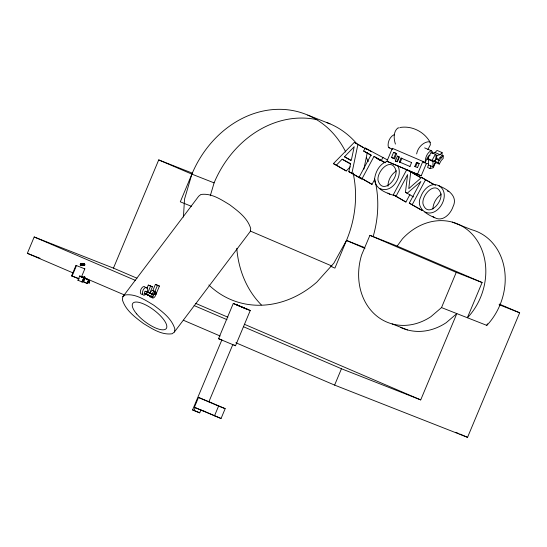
<?xml version="1.0" encoding="UTF-8"?>
<svg xmlns="http://www.w3.org/2000/svg" width="547" height="547" viewBox="0 0 547 547"><rect width="100%" height="100%" fill="white"/><g stroke="black" fill="none" stroke-linecap="round" stroke-linejoin="round"><path stroke-width="0.82" d="M442.092 152.579L442.072 155.252L443.214 155.745L443.193 158.425L441.183 160.544L439.282 164.059L438.291 162.664L434.523 161.05L435.521 162.445L433.313 167.738L430.031 168.551L427.61 167.512L428.383 164.873L428.431 159.519L427.781 158.596L431.104 152.435L435.378 154.261L436.807 155.512L440.082 154.698L442.092 152.579L437.053 150.411L435.043 152.538L431.761 153.351M428.383 164.873L432.944 166.821L432.992 161.468L428.431 159.519M427.781 158.596L432.048 160.428L432.704 161.344L434.981 160.449L435.87 158.883L436.027 155.184M435.87 158.883L436.643 159.211L436.807 155.512M443.214 155.745L439.145 160.394L437.997 159.902L437.579 158.644L436.643 159.211M84.621 277.561L84.279 277.479M183.423 217.056L184.53 199.135L191.881 174.137A99.944 84.094 -68.5 0 1 268.365 110.111A99.944 84.094 -68.5 0 1 345.738 152.025M416.65 153.939C417.532 148.025 423.152 141.7 429.361 141.707L430.154 142.336L430.373 144.811L427.863 149.557M409.922 194.561L405.922 202.028L393.279 194.807L406.736 169.686L410.742 171.772L408.773 188.633L421.593 177.426L435.569 185.344M413.587 196.947L405.45 192.298L407.618 174.596L396.028 196.236L405.922 202.028M122.836 296.748L122.371 299.715C125.468 310.258 135.061 317.164 143.423 323.509C152.032 328.679 161.652 335.311 172.182 333.759L174.404 331.995L250.239 231.497L250.704 228.53C247.606 217.986 238.013 211.08 229.644 204.735C221.043 199.559 211.422 192.934 200.893 194.486L198.67 196.25L122.836 296.748L125.058 294.983C135.588 293.424 145.208 300.057 153.816 305.226C162.179 311.578 171.779 318.477 174.869 329.027L174.404 331.995M439.145 160.394L438.291 162.664M333.403 163.621L336.371 165.167L342.135 159.198L350.579 163.594L348.822 171.655L361.82 179.06L351.926 173.269L357.929 144.271L354.306 142.384L333.403 163.621L346.265 170.958L350.299 166.78M363.878 169.119L367.31 152.545M210.301 195.771L214.096 182.869A99.944 84.094 -68.5 0 1 317.048 119.697M430.031 168.551L430.804 165.905M434.981 160.449L434.961 161.939L435.617 162.199L432.944 166.821M88.183 282.594L87.739 281.951L88.593 281.418L89.681 281.896L89.27 283.059L87.739 281.937M84.238 263.9L83.794 263.695M145.003 291.209C148.989 290.819 146.528 295.859 144.333 293.63M72.813 272.816L27.35 253.323L34.188 236.974L113.455 268.126L136.969 278.211M78.925 278.758L71.602 275.866L75.985 265.384L84.826 268.871L81.38 277.11M72.081 276.071L76.471 265.589L75.985 265.384M84.142 277.897L84.518 276.96L84.894 277.124L83.089 281.657L87.103 283.38L88.573 279.866L84.04 278.088L82.358 282.108L77.927 280.221L79.698 275.982L84.976 278.054M83.541 277.842L83.971 276.741L84.894 277.124L84.484 278.047M83.746 278.307L82.884 280.365L84.252 280.946M83.917 277.999L84.464 276.953M83.725 281.042L84.662 278.799M87.103 283.38L87.431 283.51L88.99 279.777L83.602 277.685L84.019 277.862M88.737 280.864L88.477 281.486L87.664 281.165M88.696 281.999L89.264 280.625M113.455 268.126L158.719 159.915L192.653 173.255M214.096 182.869L191.881 174.137L180.305 201.816L191.402 206.315M146.828 288.631L148.305 285.096L152.415 286.792L149.755 293.158M147.936 292.447L150.596 286.081L152.415 286.792M153.769 293.671L155.854 294.566L159.409 286.06L155.403 284.413L152.832 290.553L154.924 291.448M159.409 286.06L157.488 285.308L153.939 293.814L155.861 294.566M145.926 294.313L152.832 297.021L153.789 294.737L151.758 293.869M218.547 338.689L233.282 303.455L250.246 310.518L235.504 345.752L218.547 338.689L221.945 339.981M200.975 409.826L199.717 412.835L192.578 409.935L221.781 340.111M208.906 401.73L208.291 401.43L225.173 408.657L221.056 418.496L194.376 407.289L198.493 397.45L208.906 401.73L232.796 344.617M193.953 410.571L195.19 407.611L199.06 409.265M214.472 415.911L218.588 406.072L225.173 408.657M353.054 172.852A99.944 84.094 -68.5 0 1 346.477 240.448L334.908 268.119L330.949 266.423M426.345 163.567L421.204 175.847L386.927 161.283L392.349 148.319L425.292 162.452L426.216 163.82L427.863 163.457M391.467 157.481L393.608 152.367L395.85 153.249L393.71 158.363L391.467 157.481L395.255 159.027M394.565 158.808L396.705 153.693L393.608 152.367M395.392 160.962L397.423 156.121L398.982 156.736L396.958 161.577L395.392 160.962L397.402 161.823L399.426 156.982L397.423 156.121M399.399 161.967L401.033 158.069L401.847 158.384L400.213 162.288L399.399 161.967L409.997 166.479M482.105 282.519L395.761 245.487L369.909 235.333L361.608 254.97A58.625 49.333 -68.5 0 0 375.208 314.703A58.625 49.333 -68.5 0 0 430.892 316.692L441.518 307.585L456.253 272.358L482.105 282.519L467.37 317.745L467.87 317.315A58.625 49.333 -68.5 0 0 473.832 236.085A58.625 49.333 -68.5 0 0 402.421 238.875L397.156 246.088M409.935 166.486L411.563 162.582M417.593 167.621L414.776 166.438L416.465 162.404L419.276 163.587M417.252 162.719L415.563 166.746L414.776 166.438M417.484 167.601L419.173 163.567L416.465 162.404M417.443 174.37L422.865 161.406L423.788 162.78L424.54 162.821M235.853 342.743L334.614 385.102L341.451 368.753L420.718 399.905L456.82 313.602L446.195 322.703A58.625 49.333 -68.5 0 1 400.643 327.427M441.518 307.585L486.762 325.362L487.418 323.803M334.614 385.102L467.548 437.34L519.65 312.788L499.343 304.077M80.792 263.579C82.33 263.709 82.296 265.37 80.942 265.493L80.17 264.775L80.792 263.579L81.209 263.893M80.6 264.187C82.412 264.502 81.428 266.259 80.368 264.632L80.744 264.18M80.853 263.702L80.669 264.057L81.824 264.652L81.059 263.934M81.571 263.941C82.72 263.517 83.965 264.351 82.563 265.165C84.764 266.977 79.411 261.528 82.474 264.228M80.942 265.493L81.565 264.29M81.975 263.545L81.776 263.934M81.141 265.35L81.366 264.905M81.441 264.769L81.619 264.42M82.077 263.955L82.638 263.804L82.241 263.941M82.392 264.481L81.715 265.445L82.303 264.536M81.537 263.825L82.426 264.652C81.271 267.1 84.354 262.533 82.488 264.208M82.412 264.536L82.836 264.509M83.028 264.611C84.84 262.191 81.913 265.562 83.069 265.151M83.917 265.316L84.388 264.42L83.643 263.401L84.559 264.112M84.546 265.281C84.874 262.909 85.715 266.3 83.712 264.563C82.659 265.404 84.047 265.295 83.8 264.557M84.635 264.502L83.705 263.551M371.399 155.587L363.625 151.034L365.218 148.066L387.242 159.806M374.791 179.204L372.022 184.373L359.188 177.05L371.051 154.904L363.625 151.034M372.022 184.373L362.121 178.582L373.991 156.428L385.649 162.78M381.409 160.298L383.003 157.324M409.286 203.142L422.12 210.458L409.286 203.142L420.875 181.495L407.228 193.221L405.45 192.298M412.219 204.667L425.675 179.553M432.048 160.428L435.378 154.261M364.726 247.613L346.477 240.448L333.861 263.175L316.843 282.102A99.944 84.094 -68.5 0 1 208.872 284.98M82.918 264.324L83.082 263.88L82.747 263.982M437.997 159.902L442.072 155.252M344.473 156.77L354.217 146.699L351.29 160.319L344.473 156.77L350.839 160.49M486.762 325.362L487.261 324.939A58.625 49.333 -68.5 0 0 471.678 229.726L452.287 222.103M396.076 171.115C391.194 174.39 387.864 180.394 387.96 186.295M441.005 194.513C436.274 197.658 433.067 203.395 432.889 209.07M88.826 282.402L89.681 281.883M428.54 159.546C426.127 160.298 428.41 154.124 430.017 155.615M250.246 310.518L233.282 303.455M80.696 264.693L80.17 264.775M432.992 161.468L435.268 160.572M387.269 161.358C379.782 163.567 375.474 171.649 374.579 178.972C374.565 188.859 386.442 193.125 394.312 195.58M399.96 127.506C411.925 125.461 424.328 131.765 430.154 142.336M394.394 134.911L393.635 134.87C389.621 137.174 387.167 142.89 388.411 147.369L392.555 149.386M388.979 147.854L389.737 147.895M432.65 153.488L432.198 151.362L430.872 150.842C426.933 152.982 425.053 158.131 425.292 162.452L426.94 158.521L428.657 159.239M399.057 127.957L398.038 127.875C393.197 131.314 393.642 139.02 395.447 144.087M192.578 409.935L193.433 410.243M203.935 411.262L204.79 411.57L204.175 411.269M307.749 115.096L329.957 123.827M386.927 161.283L421.204 175.847M499.09 304.706L519.65 312.788M392.151 323.927L407.46 329.937M147.293 292.194L153.789 294.737M146.835 293.732L146.835 294.491L149.454 295.571M145.092 293.903L149.475 295.626A3.535 1.908 -66.8 0 0 151.403 297.014M27.35 253.323L40.013 258.293M84.806 277.274L83.971 276.741M80.785 276.666L88.573 279.866M71.602 275.866L79.199 278.854M88.409 282.683L88.067 282.546L89.27 283.059M83.089 281.657L87.431 283.51M77.927 280.221L78.344 280.385M82.358 282.108L81.941 281.944L83.712 277.705L79.698 275.982M194.376 407.289L195.252 407.638M438.947 185.789C430.886 181.467 423.173 189.665 420.766 196.811C415.371 207.6 426.291 214.192 434.824 217.747C442.899 222.075 450.625 213.884 453.025 206.711C458.393 195.942 447.446 189.351 438.947 185.789C452.054 193.344 438.441 218.438 424.93 211.956M447.35 190.992L448.841 191.58M380.001 188.558C392.192 194.144 403.686 175.525 397.601 165.406M203.012 410.893L200.489 409.86M194.356 410.612L199.717 412.835M424.65 147.888L431.631 150.883M435.043 152.538L440.082 154.698M440.062 157.379L441.203 157.871M435.521 162.445L439.282 164.059M401.033 158.069L411.631 162.582M369.909 235.333L456.253 272.358M158.719 159.915L191.881 174.137M346.477 240.448L364.986 248.386M250.403 231.08L331.981 266.068M155.403 284.413L157.488 285.308M195.758 303.421L227.894 317.205M244.359 324.268L420.718 399.905M148.305 285.096L150.596 286.081M34.188 236.974L135.3 280.344M194.089 305.554L227.012 319.674M243.477 326.737L341.451 368.753M151.485 296.44L152.832 297.021M146.835 294.491L151.765 296.611L152.21 294.122L149.919 293.144A3.535 1.908 -66.8 0 1 152.551 290.512L153.057 290.58A3.535 1.908 -66.8 0 1 153.475 290.874M84.347 268.666L84.826 268.871M455.788 432.301L458.14 433.306M459.712 433.976L467.548 437.34M81.435 276.515L124.545 295.004M183.334 320.221L220.174 336.022M80.696 276.652L84.04 278.088M198.493 397.45L218.588 406.072M203.395 410.927L221.056 418.496M233.884 345.007L235.504 345.752M431.487 183.218L434.209 184.633M377.977 159.143L380.944 160.688L375.29 157.379M348.822 171.655L351.926 173.269M359.188 177.05L362.121 178.582M393.279 194.807L396.028 196.236M421.593 177.426L430.783 182.801M410.742 171.772L420.636 177.563L408.855 170.931M365.218 148.066L371.577 151.786M357.929 144.271L367.119 149.646M354.306 142.384L363.495 147.758M373.991 156.428L383.885 162.22M342.135 159.198L350.613 164.162M336.371 165.167L346.265 170.958M432.814 216.421L434.824 217.747M387.878 193.023L389.895 194.349M83.643 263.401L84.416 264.119M83.493 263.709L84.573 264.625M83.896 264.557L84.669 265.274M82.638 263.804L83.404 264.522M81.859 263.551L82.624 264.269M81.565 263.524L82.494 264.529M82.221 264.604L82.987 265.322M151.567 296.522L151.567 296.549A3.535 1.908 -66.8 0 0 154.904 296.631A3.535 1.908 -66.8 0 0 155.15 291.476L154.644 291.407A3.535 1.908 -66.8 0 0 152.004 294.04M326.839 122.576A99.944 84.094 -68.5 0 1 356.329 143.211M366.394 157.762A99.944 84.094 -68.5 0 1 368.322 161.522M374.681 179.108A99.944 84.094 -68.5 0 1 373.184 236.448M142.432 294.177A4.137 2.236 -66.8 0 1 140.955 289.349A4.137 2.236 -66.8 0 1 145.413 287.667M154.5 291.312A3.535 1.908 -66.8 0 1 154.794 294.115M261.35 304.898A99.944 84.094 -68.5 0 1 236.789 248.352M395.987 170.432C397.56 179.614 382.565 194.964 378.066 180.51C376.473 171.314 391.454 155.977 395.987 170.432M440.923 193.836C442.489 203.012 427.501 218.369 422.995 203.908C421.402 194.711 436.39 179.375 440.923 193.836M89.093 282.56L89.332 282.273L89.093 282.56M83.999 264.604L83.178 265.316L83.999 264.604M147.403 291.346L147.116 292.112L145.099 291.325L144.148 293.602L145.741 294.231L145.228 294.703A4.137 2.236 -66.8 0 1 142.439 292.597A4.137 2.236 -66.8 0 1 145.769 287.455A4.137 2.236 -66.8 0 1 147.403 291.346M236.796 304.891L247.524 309.411L236.796 304.891M136.702 313.937A20.964 7.316 37 0 0 166.001 328.856A20.964 7.316 37 0 0 145.878 305.014A20.964 7.316 37 0 0 136.702 313.937"/></g></svg>
